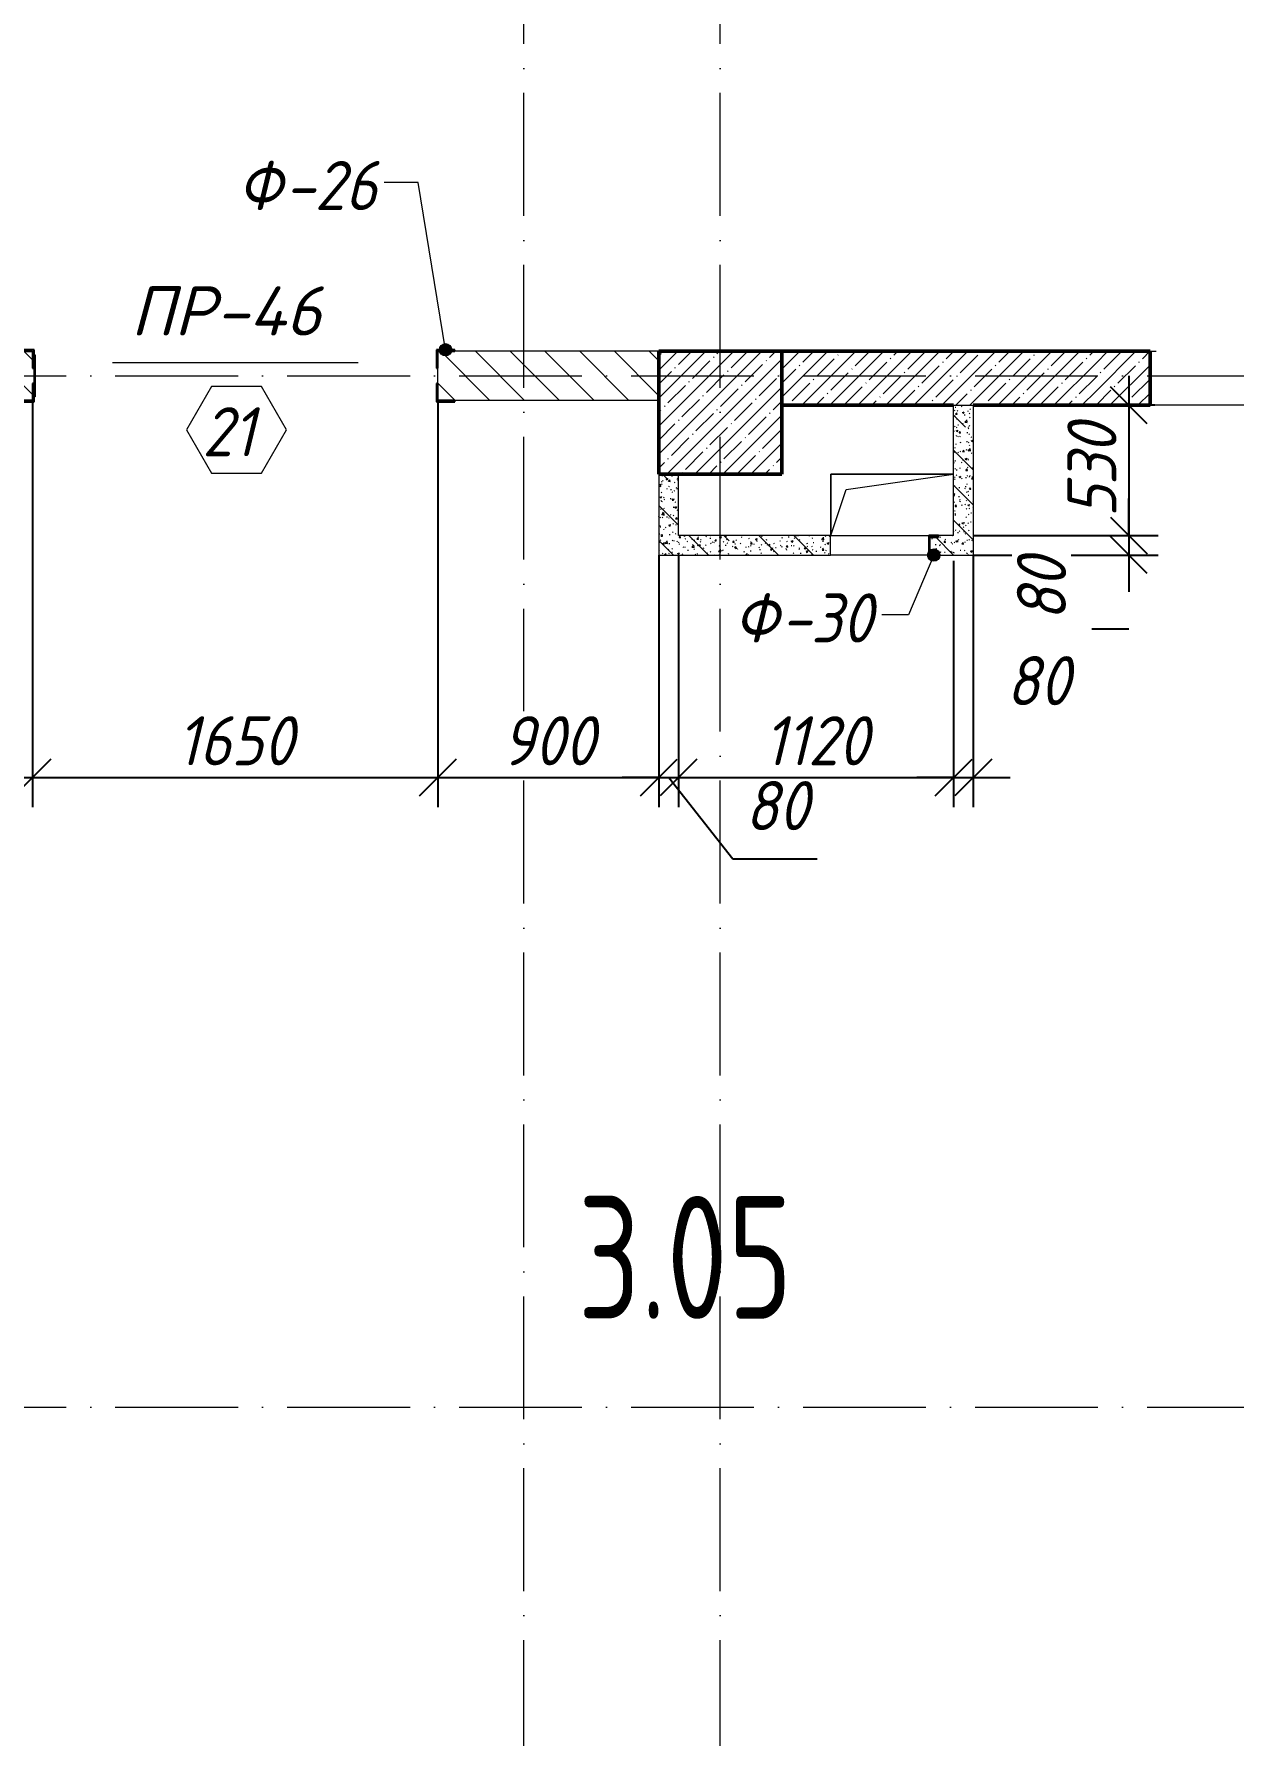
# Model space of a CAD drawing. Header units: millimetres. Extents: x -269418 to 201924, y -5890 to 98643.
# Drawn here: x 40366 to 45251, y 2261 to 9192 of the extents above; entities that cross this region are included whole.
import ezdxf

# ---------------------------------------------------------------- set-up
doc = ezdxf.new("R2010")
doc.units = ezdxf.units.MM
doc.linetypes.add('50_200_ШТРИХ_1Т_ш5_п1_п1_', pattern=[700, 500, -100, 0, -100])
for name, color, linetype, lineweight in [('A-ANNO-DIMS', 7, 'Continuous', 9), ('A-AREA-IDEN', 7, 'Continuous', 9), ('A-DOOR-IDEN', 7, 'Continuous', 9), ('A-FLOR', 7, 'Continuous', 9), ('A-GENM', 7, 'Continuous', 9), ('A-GENM-1', 7, 'Continuous', 25), ('A-GENM-IDEN', 7, 'Continuous', 9), ('A-WALL-3', 7, 'Continuous', 50), ('A-WALL-PATT-2', 7, 'Continuous', 5), ('I-WALL', 7, 'Continuous', 5), ('S-COLS', 7, 'Continuous', 9), ('S-COLS-1', 7, 'Continuous', 5), ('S-COLS-2', 7, 'Continuous', 50), ('Оси-1', 7, '50_200_ШТРИХ_1Т_ш5_п1_п1_', 9)]:
    doc.layers.add(name, color=color, linetype=linetype, lineweight=lineweight)
for name, color, linetype, lineweight, true_color in [('A-WALL-6', 7, 'Continuous', 13, 0x0070df), ('A-WALL-FNSH-2', 7, 'Continuous', 13, 0xce0000), ('A-WALL-FNSH-4', 7, 'Continuous', 13, 0x0070df), ('A-WALL-PATT-1', 7, 'Continuous', 5, 0xce0000), ('A-WALL-PATT-4', 7, 'Continuous', 5, 0x0070df)]:
    doc.layers.add(name, color=color, linetype=linetype, lineweight=lineweight, true_color=true_color)
doc.styles.add('ISOCPEUR_I_2', font='isocpeui.ttf', dxfattribs={"width": 0.9, "height": 200})
doc.styles.add('ISOCPEUR_I_4', font='isocpeui.ttf', dxfattribs={"height": 200})
doc.styles.add('СПДС', font='ГОСТ тип А.ttf', dxfattribs={"width": 0.9})
doc.dimstyles.new('ISO-2_0_0_9К_СРЕДНИЙ_ФОН', dxfattribs={"dimscale": 304.8, "dimtxt": 199.196235, "dimasz": 0.492126, "dimexe": 0.393701, "dimexo": 0, "dimgap": 0.164042, "dimtad": 1, "dimdec": 0, "dimdsep": 46, "dimtxsty": 'ISOCPEUR_I_2', "dimblk1": 'OBLIQUE', "dimblk2": 'OBLIQUE', "dimsah": 1, "dimcen": 0.09, "dimdle": 0.393701, "dimazin": 0, "dimtfac": 1, "dimtdec": 4, "dimtix": 1, "dimtmove": 0, "dimatfit": 3, "dimfxl": 1, "dimtvp": 1, "dimtfill": 1, "dimtolj": 1, "dimtzin": 0, "dimarcsym": 2})
doc.dimstyles.new('ISO-2_0_0_9К_СРЕДНИЙ_ФОН_1', dxfattribs={"dimscale": 304.8, "dimtxt": 199.196235, "dimasz": 0.492126, "dimexe": 0.393701, "dimexo": 0, "dimgap": 0.164042, "dimtad": 1, "dimdec": 0, "dimdsep": 46, "dimtxsty": 'ISOCPEUR_I_2', "dimblk1": 'OBLIQUE', "dimblk2": 'OBLIQUE', "dimsah": 1, "dimcen": 0.09, "dimdle": 0.393701, "dimazin": 0, "dimtfac": 1, "dimtdec": 4, "dimtix": 1, "dimtmove": 1, "dimatfit": 3, "dimfxl": 1, "dimtvp": 1, "dimtfill": 1, "dimtolj": 1, "dimtzin": 0, "dimarcsym": 2})
pattern_1 = [(50, (0, 0), (72.87376, -6.37607), [7.62, -83.82]), (355, (0, 0), (-14.09699, 76.42244), [6.096, -67.056]), (100.451, (6.07, -0.53), (58.77696, 70.04687), [6.476, -71.236]), (46.184, (0, 20.32), (108.43142, -16.81745), [11.43, -125.73]), (96.636, (9.04, 18.92), (94.961, 98.97089), [9.714, -106.854]), (351.184, (0, 20.32), (94.96227, 98.97018), [9.144, -100.584]), (21, (10.16, 15.24), (60.64565, -40.90654), [7.62, -83.82]), (326, (10.16, 15.24), (24.72083, 73.67493), [6.096, -67.056]), (71.451, (15.214, 11.83), (85.36689, 32.76874), [6.476, -71.236]), (37.5, (0, 0), (1.235525, 33.822432), [3.353, -62.89, 3.353, -64.719, -67.31]), (37.5, (0, 0), (1.235525, 33.822432), [-134.315, 3.353, -63.957]), (7.5, (0, 0), (26.728146, 40.07255), [3.353, -35.458, 3.353, -61.366, -25.654]), (7.5, (0, 0), (26.728146, 40.07255), [-103.53, 3.353, -22.301]), (327.5, (-22.657, 0), (54.236318, -2.292117), [3.353, -22.047, 3.353, -75.895, -105.156]), (327.5, (-22.657, 0), (54.236318, -2.292117), [-104.648, 3.353, -101.803]), (317.5, (-32.817, 0), (59.25158, 10.17014), [3.353, -29.667, 3.353, -49.276, -74.676]), (317.5, (-32.817, 0), (59.25158, 10.17014), [-85.649, 3.353, -71.323])]
pattern_2 = [(135, (0, 0), (-142.5612, -142.5612), []), (135, (142.56, 0), (-142.5612, -142.5612), [252.016, -50.403, 3.353, -47.05])]
pattern_3 = [(45, (0, 0), (-57.02463, 57.02463), []), (45, (57.025, 0), (-57.02463, 57.02463), [100.806, -20.161, 3.353, -16.808])]

# ---------------------------------------------------------------- blocks, each defined once
blk = doc.blocks.new('AR_Отверстие прямоугольное _в плите_ - AR_Отверстие прямоугольное _в плите_-V39-АР1_1_Кладочный план 3 этажа')
at = {"layer": 'A-GENM'}
for p, q in [((250, 125), (-250, 125)), ((-250, 125), (-250, -125)), ((-187.5, 62.5), (250, 125)), ((-250, -125), (-187.5, 62.5))]:
    blk.add_line(p, q, dxfattribs=at)
blk = doc.blocks.new('Колонна_Несущая_Прямоугольное сечение - Вн_ЖБ_500х500-29565347-АР1_1_Кладочный план 3 этажа')
at = {"layer": 'S-COLS-1'}
h = blk.add_hatch(dxfattribs=at)
h.set_pattern_fill('FP_55', color=256, style=0, pattern_type=2)
h.set_pattern_definition([(45, (-43160, -7650), (-57.02463, 57.02463), []), (45, (-43102.975, -7650), (-57.02463, 57.02463), [100.806, -20.161, 3.353, -16.808])])
h.paths.add_polyline_path([(-250, -250), (250, -250), (250, 250), (-250, 250)], flags=0)
at = {"layer": 'S-COLS-2'}
for p, q in [((250, 250), (-250, 250)), ((-250, 250), (-250, -250)), ((250, -250), (250, 250)), ((-250, -250), (250, -250))]:
    blk.add_line(p, q, dxfattribs=at)
blk = doc.blocks.new('Фахверк_СКБ_Уголок - Ф-26_200х3950 h-32688301-АР1_1_Кладочный план 3 этажа')
at = {"layer": 'A-GENM-1'}
for p, q in [((200, 156), (125, 156)), ((125, 156), (125, 81)), ((131, 81), (131, 150)), ((131, 150), (200, 150)), ((200, 150), (200, 156)), ((125, 81), (131, 81)), ((131, 19), (125, 19)), ((125, 19), (125, -56)), ((131, -50), (131, 19)), ((125, -56), (200, -56)), ((200, -50), (131, -50)), ((200, -56), (200, -50))]:
    blk.add_line(p, q, dxfattribs=at)
blk = doc.blocks.new('Фахверк_СКБ_Уголок_Тип 2 - СМ-5_200х2480h-30007438-АР1_1_Кладочный план 3 этажа')
at = {"layer": 'A-GENM-1'}
for p, q in [((125, 156), (125, 81)), ((200, 156), (125, 156)), ((131, 81), (131, 150)), ((131, 150), (200, 150)), ((200, 150), (200, 156)), ((125, 81), (131, 81)), ((131, 19), (125, 19)), ((125, 19), (125, -56)), ((131, -50), (131, 19)), ((125, -56), (200, -56)), ((200, -50), (131, -50)), ((200, -56), (200, -50))]:
    blk.add_line(p, q, dxfattribs=at)
blk = doc.blocks.new('Стойка_Влож_Полоса боковая - Полоса-27101091-АР1_1_Кладочный план 3 этажа')
at = {"layer": 'A-GENM'}
for p, q in [((-5, 85), (0, 85)), ((-5, -85), (-5, 85)), ((0, 31), (0, -31)), ((0, -85), (-5, -85))]:
    blk.add_line(p, q, dxfattribs=at)
blk = doc.blocks.new('Фахверк_СКБ_Швеллер - Ф-30_80х3950 h _3 эт__-31789027-АР1_1_Кладочный план 3 этажа')
at = {"layer": 'A-GENM-1'}
for p, q in [((165, 40), (125, 40)), ((125, 40), (125, -40)), ((129.5, 32.6), (165, 32.6)), ((129.5, -32.6), (129.5, 32.6)), ((165, 32.6), (165, 40)), ((125, -40), (165, -40)), ((165, -32.6), (129.5, -32.6)), ((165, -40), (165, -32.6))]:
    blk.add_line(p, q, dxfattribs=at)
blk = doc.blocks.new('AAR_СКБ_Марка_Двери_Перемычка и проем - Марка перемычки и проема-25306769-АР1_1_Кладочный план 3 этажа')
at = {"layer": 'A-DOOR-IDEN'}
for p, q in [((-5, 0), (5, 0)), ((-0.968, -0.984), (-1.986, -2.747)), ((1.067, -0.984), (-0.968, -0.984)), ((2.085, -2.747), (1.067, -0.984)), ((-1.986, -2.747), (-0.968, -4.509)), ((1.067, -4.509), (2.085, -2.747)), ((-0.968, -4.509), (1.067, -4.509))]:
    blk.add_line(p, q, dxfattribs=at)
blk = doc.blocks.new('_Oblique')
at = {"color": 0, "linetype": 'ByBlock', "lineweight": -2}
blk.add_line((-0.5, -0.5), (0.5, 0.5), dxfattribs=at)
blk = doc.blocks.new('DIMBLOCK192-АР1_1_Кладочный план 3 этажа')
at = {"layer": 'A-ANNO-DIMS', "color": 0, "lineweight": -2, "transparency": 16777216}
for p, q in [((44823, 7800), (44823, 7030)), ((44929.1, 7680), (44703, 7680)), ((44191.1, 7150), (44943, 7150))]:
    blk.add_line(p, q, dxfattribs=at)
at = {"layer": 'Defpoints', "color": 0, "transparency": 16777216}
for p in [(44929.1, 7680), (44191.1, 7150)]:
    blk.add_point(p, dxfattribs=at)
at = {"layer": 'A-ANNO-DIMS', "color": 0, "lineweight": -2, "transparency": 16777216, "xscale": 150, "yscale": 150, "zscale": 150}
for p, rotation in [((44823, 7680), 90), ((44823, 7150), 270)]:
    blk.add_blockref('_Oblique', p, dxfattribs=dict(at, rotation=rotation))
at = {"layer": 'A-ANNO-DIMS', "color": 0, "transparency": 16777216, "insert": (44673, 7415), "char_height": 200, "width": 455.087, "attachment_point": 5, "rotation": 90, "style": 'ISOCPEUR_I_2', "bg_fill": 3, "box_fill_scale": 1.1, "bg_fill_color": 256, "bg_fill_true_color": 13158600, "bg_fill_transparency": 0}
blk.add_mtext('\\A1;530', dxfattribs=at)
at = {"layer": 'Defpoints', "color": 0, "transparency": 16777216}
blk.add_point((44823, 7150), dxfattribs=at)
blk = doc.blocks.new('DIMBLOCK193-АР1_1_Кладочный план 3 этажа')
at = {"layer": 'A-ANNO-DIMS', "color": 0, "lineweight": -2, "transparency": 16777216}
for p, q in [((44823, 7150), (44823, 7300)), ((44191.1, 7150), (44943, 7150)), ((44823, 7150), (44823, 7070)), ((44190, 7070), (44943, 7070)), ((44823, 7070), (44823, 6920)), ((44673, 6770), (44823, 6770))]:
    blk.add_line(p, q, dxfattribs=at)
at = {"layer": 'Defpoints', "color": 0, "transparency": 16777216}
for p in [(44191.1, 7150), (44190, 7070), (44823, 7070)]:
    blk.add_point(p, dxfattribs=at)
at = {"layer": 'A-ANNO-DIMS', "color": 0, "lineweight": -2, "transparency": 16777216, "xscale": 150, "yscale": 150, "zscale": 150}
for p, rotation in [((44823, 7150), 270), ((44823, 7070), 90)]:
    blk.add_blockref('_Oblique', p, dxfattribs=dict(at, rotation=rotation))
at = {"layer": 'A-ANNO-DIMS', "color": 0, "transparency": 16777216, "insert": (44367.8, 6801.6), "char_height": 200, "width": 303.391, "attachment_point": 1, "rotation": 90, "line_spacing_factor": 1.149209, "style": 'ISOCPEUR_I_2', "bg_fill": 3, "box_fill_scale": 1.1, "bg_fill_color": 256, "bg_fill_true_color": 13158600, "bg_fill_transparency": 0}
blk.add_mtext('\\A1;80', dxfattribs=at)
blk = doc.blocks.new('DIMBLOCK330-АР1_1_Кладочный план 3 этажа')
at = {"layer": 'A-ANNO-DIMS', "color": 0, "lineweight": -2, "transparency": 16777216}
for p, q in [((40360, 7700), (40360, 6043.9)), ((42010, 7700), (42010, 6043.9)), ((40240, 6163.9), (42130, 6163.9))]:
    blk.add_line(p, q, dxfattribs=at)
at = {"layer": 'Defpoints', "color": 0, "transparency": 16777216}
for p in [(40360, 7700), (42010, 7700), (42010, 6163.9)]:
    blk.add_point(p, dxfattribs=at)
at = {"layer": 'A-ANNO-DIMS', "color": 0, "lineweight": -2, "transparency": 16777216, "xscale": 150, "yscale": 150, "zscale": 150, "rotation": 180}
blk.add_blockref('_Oblique', (40360, 6163.9), dxfattribs=at)
at = {"layer": 'A-ANNO-DIMS', "color": 0, "lineweight": -2, "transparency": 16777216, "xscale": 150, "yscale": 150, "zscale": 150}
blk.add_blockref('_Oblique', (42010, 6163.9), dxfattribs=at)
at = {"layer": 'A-ANNO-DIMS', "color": 0, "transparency": 16777216, "insert": (41185, 6313.9), "char_height": 200, "width": 560.814, "attachment_point": 5, "style": 'ISOCPEUR_I_2', "bg_fill": 3, "box_fill_scale": 1.1, "bg_fill_color": 256, "bg_fill_true_color": 13158600, "bg_fill_transparency": 0}
blk.add_mtext('\\A1;1650', dxfattribs=at)
blk = doc.blocks.new('DIMBLOCK331-АР1_1_Кладочный план 3 этажа')
at = {"layer": 'A-ANNO-DIMS', "color": 0, "lineweight": -2, "transparency": 16777216}
for p, q in [((42010, 7700), (42010, 6043.9)), ((42910, 7070), (42910, 6043.9)), ((41890, 6163.9), (43030, 6163.9))]:
    blk.add_line(p, q, dxfattribs=at)
at = {"layer": 'Defpoints', "color": 0, "transparency": 16777216}
for p in [(42010, 7700), (42910, 7070), (42910, 6163.9)]:
    blk.add_point(p, dxfattribs=at)
at = {"layer": 'A-ANNO-DIMS', "color": 0, "lineweight": -2, "transparency": 16777216, "xscale": 150, "yscale": 150, "zscale": 150, "rotation": 180}
blk.add_blockref('_Oblique', (42010, 6163.9), dxfattribs=at)
at = {"layer": 'A-ANNO-DIMS', "color": 0, "lineweight": -2, "transparency": 16777216, "xscale": 150, "yscale": 150, "zscale": 150}
blk.add_blockref('_Oblique', (42910, 6163.9), dxfattribs=at)
at = {"layer": 'A-ANNO-DIMS', "color": 0, "transparency": 16777216, "insert": (42460, 6313.9), "char_height": 200, "width": 455.087, "attachment_point": 5, "style": 'ISOCPEUR_I_2', "bg_fill": 3, "box_fill_scale": 1.1, "bg_fill_color": 256, "bg_fill_true_color": 13158600, "bg_fill_transparency": 0}
blk.add_mtext('\\A1;900', dxfattribs=at)
blk = doc.blocks.new('DIMBLOCK332-АР1_1_Кладочный план 3 этажа')
at = {"layer": 'A-ANNO-DIMS', "color": 0, "lineweight": -2, "transparency": 16777216}
for p, q in [((42910, 7070), (42910, 6043.9)), ((42990, 7067), (42990, 6043.9)), ((42910, 6163.9), (42760, 6163.9)), ((42910, 6163.9), (42990, 6163.9)), ((42910, 6163.9), (42990, 6163.9)), ((42950, 6163.9), (43210.6, 5833)), ((42990, 6163.9), (43140, 6163.9)), ((43210.6, 5833), (43554.5, 5833))]:
    blk.add_line(p, q, dxfattribs=at)
at = {"layer": 'Defpoints', "color": 0, "transparency": 16777216}
for p in [(42910, 7070), (42990, 7067), (42990, 6163.9)]:
    blk.add_point(p, dxfattribs=at)
at = {"layer": 'A-ANNO-DIMS', "color": 0, "lineweight": -2, "transparency": 16777216, "xscale": 150, "yscale": 150, "zscale": 150}
blk.add_blockref('_Oblique', (42910, 6163.9), dxfattribs=at)
at = {"layer": 'A-ANNO-DIMS', "color": 0, "lineweight": -2, "transparency": 16777216, "xscale": 150, "yscale": 150, "zscale": 150, "rotation": 180}
blk.add_blockref('_Oblique', (42990, 6163.9), dxfattribs=at)
at = {"layer": 'A-ANNO-DIMS', "color": 0, "transparency": 16777216, "insert": (43260.6, 6149.7), "char_height": 200, "width": 303.391, "attachment_point": 1, "line_spacing_factor": 1.149209, "style": 'ISOCPEUR_I_2', "bg_fill": 3, "box_fill_scale": 1.1, "bg_fill_color": 256, "bg_fill_true_color": 13158600, "bg_fill_transparency": 0}
blk.add_mtext('\\A1;80', dxfattribs=at)
blk = doc.blocks.new('DIMBLOCK333-АР1_1_Кладочный план 3 этажа')
at = {"layer": 'A-ANNO-DIMS', "color": 0, "lineweight": -2, "transparency": 16777216}
for p, q in [((42990, 7067), (42990, 6043.9)), ((44110, 7047), (44110, 6043.9)), ((42870, 6163.9), (44230, 6163.9))]:
    blk.add_line(p, q, dxfattribs=at)
at = {"layer": 'Defpoints', "color": 0, "transparency": 16777216}
for p in [(42990, 7067), (44110, 7047), (44110, 6163.9)]:
    blk.add_point(p, dxfattribs=at)
at = {"layer": 'A-ANNO-DIMS', "color": 0, "lineweight": -2, "transparency": 16777216, "xscale": 150, "yscale": 150, "zscale": 150, "rotation": 180}
blk.add_blockref('_Oblique', (42990, 6163.9), dxfattribs=at)
at = {"layer": 'A-ANNO-DIMS', "color": 0, "lineweight": -2, "transparency": 16777216, "xscale": 150, "yscale": 150, "zscale": 150}
blk.add_blockref('_Oblique', (44110, 6163.9), dxfattribs=at)
at = {"layer": 'A-ANNO-DIMS', "color": 0, "transparency": 16777216, "insert": (43550, 6313.9), "char_height": 200, "width": 514.846, "attachment_point": 5, "style": 'ISOCPEUR_I_2', "bg_fill": 3, "box_fill_scale": 1.1, "bg_fill_color": 256, "bg_fill_true_color": 13158600, "bg_fill_transparency": 0}
blk.add_mtext('\\A1;1120', dxfattribs=at)
blk = doc.blocks.new('DIMBLOCK334-АР1_1_Кладочный план 3 этажа')
at = {"layer": 'A-ANNO-DIMS', "color": 0, "lineweight": -2, "transparency": 16777216}
for p, q in [((44190, 7070), (44190, 6043.9)), ((44110, 7047), (44110, 6043.9)), ((44110, 6163.9), (43960, 6163.9)), ((44110, 6163.9), (44190, 6163.9)), ((44190, 6163.9), (44340, 6163.9))]:
    blk.add_line(p, q, dxfattribs=at)
at = {"layer": 'Defpoints', "color": 0, "transparency": 16777216}
for p in [(44190, 7070), (44110, 7047), (44190, 6163.9)]:
    blk.add_point(p, dxfattribs=at)
at = {"layer": 'A-ANNO-DIMS', "color": 0, "lineweight": -2, "transparency": 16777216, "xscale": 150, "yscale": 150, "zscale": 150}
blk.add_blockref('_Oblique', (44110, 6163.9), dxfattribs=at)
at = {"layer": 'A-ANNO-DIMS', "color": 0, "lineweight": -2, "transparency": 16777216, "xscale": 150, "yscale": 150, "zscale": 150, "rotation": 180}
blk.add_blockref('_Oblique', (44190, 6163.9), dxfattribs=at)
at = {"layer": 'A-ANNO-DIMS', "color": 0, "transparency": 16777216, "insert": (44324.2, 6658.5), "char_height": 200, "width": 303.391, "attachment_point": 1, "line_spacing_factor": 1.149209, "style": 'ISOCPEUR_I_2', "bg_fill": 3, "box_fill_scale": 1.1, "bg_fill_color": 256, "bg_fill_true_color": 13158600, "bg_fill_transparency": 0}
blk.add_mtext('\\A1;80', dxfattribs=at)

msp = doc.modelspace()

# ---------------------------------------------------------------- hatches: boundary and pattern name
at = {"layer": 'A-GENM-IDEN'}
h = msp.add_hatch(color=256, dxfattribs=at)
edge = h.paths.add_edge_path(flags=0)
edge.add_arc((42041.5, 7906), 25, 0, 360)
at = {"layer": 'A-WALL-PATT-1'}
h = msp.add_hatch(dxfattribs=at)
h.set_pattern_fill('FP_1', color=256, style=0, pattern_type=2)
h.set_pattern_definition([(135, (0, 0), (-70.71068, -70.71068), [])])
h.paths.add_polyline_path([(42010, 7700), (42910, 7700), (42910, 7900), (42010, 7900), (42010, 7769)], flags=0)
h.paths.add_polyline_path([(39040, 7700), (40360, 7700), (40360, 7900), (39040, 7900)], flags=0)
at = {"layer": 'A-WALL-PATT-2'}
h = msp.add_hatch(dxfattribs=at)
h.set_pattern_fill('FP_4', color=256, style=0, pattern_type=2)
h.set_pattern_definition(pattern_3)
h.paths.add_polyline_path([(46310, 7680), (47410, 7680), (47410, 7900), (46270, 7900), (46270, 7680)], flags=0)
h.paths.add_polyline_path([(44110, 7680), (44690, 7680), (44690, 7900), (43410, 7900), (43410, 7680)], flags=0)
h = msp.add_hatch(dxfattribs=at)
h.set_pattern_fill('FP_4', color=256, style=0, pattern_type=2)
h.set_pattern_definition(pattern_3)
h.paths.add_polyline_path([(46270, 7680), (46270, 7900), (46110, 7900), (46110, 7680)], flags=0)
h.paths.add_polyline_path([(44690, 7680), (44910, 7680), (44910, 7900), (44690, 7900)], flags=0)
at = {"layer": 'A-WALL-PATT-4'}
h = msp.add_hatch(dxfattribs=at)
h.set_pattern_fill('FP_6', color=256, style=0, pattern_type=2)
h.set_pattern_definition(pattern_1)
h.paths.add_polyline_path([(44190, 7070), (44190, 7680), (44110, 7680), (44110, 7070)], flags=0)
h = msp.add_hatch(dxfattribs=at)
h.set_pattern_fill('FP_7', color=256, style=0, pattern_type=2)
h.set_pattern_definition(pattern_2)
h.paths.add_polyline_path([(44190, 7070), (44190, 7680), (44110, 7680), (44110, 7070)], flags=0)
h = msp.add_hatch(dxfattribs=at)
h.set_pattern_fill('FP_6', color=256, style=0, pattern_type=2)
h.set_pattern_definition(pattern_1)
h.paths.add_polyline_path([(42990, 7150), (42990, 7400), (42910, 7400), (42910, 7150)], flags=0)
h = msp.add_hatch(dxfattribs=at)
h.set_pattern_fill('FP_7', color=256, style=0, pattern_type=2)
h.set_pattern_definition(pattern_2)
h.paths.add_polyline_path([(42990, 7150), (42990, 7400), (42910, 7400), (42910, 7150)], flags=0)
h = msp.add_hatch(dxfattribs=at)
h.set_pattern_fill('FP_6', color=256, style=0, pattern_type=2)
h.set_pattern_definition(pattern_1)
h.paths.add_polyline_path([(44048.9, 7070), (44110, 7070), (44110, 7150), (44048.9, 7150), (44048.9, 7142.6), (44013.4, 7142.6), (44013.4, 7077.4), (44048.9, 7077.4)], flags=0)
h.paths.add_polyline_path([(42910, 7070), (43608.9, 7070), (43608.9, 7150), (42910, 7150)], flags=0)
h = msp.add_hatch(dxfattribs=at)
h.set_pattern_fill('FP_7', color=256, style=0, pattern_type=2)
h.set_pattern_definition(pattern_2)
h.paths.add_polyline_path([(44048.9, 7070), (44110, 7070), (44110, 7150), (44048.9, 7150), (44048.9, 7142.6), (44013.4, 7142.6), (44013.4, 7077.4), (44048.9, 7077.4)], flags=0)
h.paths.add_polyline_path([(42910, 7070), (43608.9, 7070), (43608.9, 7150), (42910, 7150)], flags=0)

# ---------------------------------------------------------------- linework, layer by layer
at = {"layer": 'A-FLOR'}
for p, q in [((43610, 7400), (44110, 7400)), ((43610, 7150), (43610, 7400))]:
    msp.add_line(p, q, dxfattribs=at)
at = {"layer": 'A-GENM-IDEN'}
for p, q in [((41929.4, 8587.4), (41791.2, 8587.4)), ((42041.5, 7906), (41929.4, 8587.4))]:
    msp.add_line(p, q, dxfattribs=at)
msp.add_circle((42041.5, 7906), 25, dxfattribs=at)
at = {"layer": 'A-WALL-3'}
for p, q in [((43410, 7900), (44910, 7900)), ((44910, 7680), (44910, 7900)), ((43410, 7680), (44110, 7680)), ((44190, 7680), (44910, 7680))]:
    msp.add_line(p, q, dxfattribs=at)
at = {"layer": 'A-WALL-6'}
msp.add_line((44110, 7680), (44190, 7680), dxfattribs=at)
at = {"layer": 'A-WALL-FNSH-2'}
for p, q in [((42910, 7900), (42079, 7900)), ((42010, 7769), (42010, 7831)), ((42910, 7700), (42079, 7700))]:
    msp.add_line(p, q, dxfattribs=at)
at = {"layer": 'A-WALL-FNSH-4'}
for p, q in [((44110, 7150), (44110, 7680)), ((44190, 7680), (44190, 7070)), ((42910, 7400), (42910, 7070)), ((42990, 7150), (42990, 7400)), ((43608.9, 7150), (42990, 7150)), ((43608.9, 7070), (43608.9, 7150)), ((44110, 7150), (44048.9, 7150)), ((42910, 7070), (43608.9, 7070)), ((44048.9, 7070), (44190, 7070))]:
    msp.add_line(p, q, dxfattribs=at)
at = {"layer": 'I-WALL'}
for p, q in [((44910, 7900), (44935, 7900)), ((46110, 7680), (44910, 7680)), ((43608.9, 7150), (44008.9, 7150)), ((44008.9, 7070), (43608.9, 7070))]:
    msp.add_line(p, q, dxfattribs=at)
at = {"layer": 'Оси-1'}
for p, q in [((42360, -4150), (42360, 28636.9)), ((43160, -4150), (43160, 28636.9)), ((-6210, 7800), (125951.6, 7800)), ((-6210, 3600), (125951.6, 3600))]:
    msp.add_line(p, q, dxfattribs=at)

# ---------------------------------------------------------------- block references
at = {"layer": 'A-DOOR-IDEN', "xscale": 99.99999999999993, "yscale": 99.99999999999993, "zscale": 99.99999999999993}
msp.add_blockref('AAR_СКБ_Марка_Двери_Перемычка и проем - Марка перемычки и проема-25306769-АР1_1_Кладочный план 3 этажа', (41185, 7854.9), dxfattribs=at)
at = {"layer": 'A-GENM', "rotation": 180}
msp.add_blockref('Стойка_Влож_Полоса боковая - Полоса-27101091-АР1_1_Кладочный план 3 этажа', (40366, 7800), dxfattribs=at)
at = {"layer": 'A-GENM'}
msp.add_blockref('AR_Отверстие прямоугольное _в плите_ - AR_Отверстие прямоугольное _в плите_-V39-АР1_1_Кладочный план 3 этажа', (43860, 7275), dxfattribs=at)
at = {"layer": 'A-GENM-1', "rotation": 180}
msp.add_blockref('Фахверк_СКБ_Уголок_Тип 2 - СМ-5_200х2480h-30007438-АР1_1_Кладочный план 3 этажа', (40491, 7850), dxfattribs=at)
at = {"layer": 'A-GENM-1'}
for name, p in [('Фахверк_СКБ_Уголок - Ф-26_200х3950 h-32688301-АР1_1_Кладочный план 3 этажа', (41879, 7750)), ('Фахверк_СКБ_Швеллер - Ф-30_80х3950 h _3 эт__-31789027-АР1_1_Кладочный план 3 этажа', (43883.9, 7110))]:
    msp.add_blockref(name, p, dxfattribs=at)
at = {"layer": 'S-COLS'}
msp.add_blockref('Колонна_Несущая_Прямоугольное сечение - Вн_ЖБ_500х500-29565347-АР1_1_Кладочный план 3 этажа', (43160, 7650), dxfattribs=at)

# ---------------------------------------------------------------- texts
at = {"layer": 'A-AREA-IDEN', "insert": (42579.8, 4459.8), "char_height": 500, "width": 1327.594, "attachment_point": 1, "style": 'СПДС'}
msp.add_mtext('3.05', dxfattribs=at)
at = {"layer": 'A-DOOR-IDEN', "insert": (41051.1, 7672.3), "char_height": 200, "width": 274.177, "attachment_point": 1, "style": 'ISOCPEUR_I_2'}
msp.add_mtext('21', dxfattribs=at)
at = {"layer": 'A-GENM-IDEN', "char_height": 200, "attachment_point": 1}
for s, insert, width, style in [('\\fISOCPEUR|b0|i1|c204|p34|;\\W.9;Ф', (41195.7, 8675), 230.886, 'ISOCPEUR_I_2'), ('-26', (41386.2, 8675), 476.202, 'ISOCPEUR_I_2'), ('ПР', (40759.2, 8164.2), 416.877, 'ISOCPEUR_I_4'), ('-46', (41103.2, 8164.2), 561.181, 'ISOCPEUR_I_4')]:
    msp.add_mtext(s, dxfattribs=dict(at, insert=insert, width=width, style=style))

# ---------------------------------------------------------------- next in the draw order: dimensions: what is measured, and where the dimension line sits
at = {"layer": 'A-ANNO-DIMS'}
dim = msp.add_linear_dim(base=(44823, 7150), p1=(44929.1, 7680), p2=(44191.1, 7150), angle=90, dimstyle='ISO-2_0_0_9К_СРЕДНИЙ_ФОН', override={"dimpost": '<>', "dimfxl": 908.582367}, dxfattribs=at)
dim.commit()
dim.dimension.update_dxf_attribs({"geometry": 'DIMBLOCK192-АР1_1_Кладочный план 3 этажа', "text_midpoint": (44673, 7415)})
dim = msp.add_linear_dim(base=(42010, 6163.9), p1=(40360, 7700), p2=(42010, 7700), dimstyle='ISO-2_0_0_9К_СРЕДНИЙ_ФОН', override={"dimpost": '<>', "dimfxl": 1650}, dxfattribs=at)
dim.commit()
dim.dimension.update_dxf_attribs({"geometry": 'DIMBLOCK330-АР1_1_Кладочный план 3 этажа', "text_midpoint": (41185, 6313.9)})

# ---------------------------------------------------------------- next in the draw order: dimensions: what is measured, and where the dimension line sits
dim = msp.add_linear_dim(base=(42910, 6163.9), p1=(42010, 7700), p2=(42910, 7070), dimstyle='ISO-2_0_0_9К_СРЕДНИЙ_ФОН', override={"dimpost": '<>', "dimfxl": 1098.590005}, dxfattribs=at)
dim.commit()
dim.dimension.update_dxf_attribs({"geometry": 'DIMBLOCK331-АР1_1_Кладочный план 3 этажа', "text_midpoint": (42460, 6313.9)})
dim = msp.add_linear_dim(base=(44823, 7070), p1=(44191.1, 7150), p2=(44190, 7070), angle=90, dimstyle='ISO-2_0_0_9К_СРЕДНИЙ_ФОН_1', override={"dimpost": '<>', "dimfxl": 80.007602}, dxfattribs=at)
dim.commit()
dim.dimension.update_dxf_attribs({"geometry": 'DIMBLOCK193-АР1_1_Кладочный план 3 этажа', "text_midpoint": (44645.1, 6850.7), "dimtype": 160, "text_rotation": 90})

# ---------------------------------------------------------------- next in the draw order: dimensions: what is measured, and where the dimension line sits
dim = msp.add_linear_dim(base=(42990, 6163.9), p1=(42910, 7070), p2=(42990, 7067), dimstyle='ISO-2_0_0_9К_СРЕДНИЙ_ФОН_1', override={"dimpost": '<>', "dimfxl": 80.058043}, dxfattribs=at)
dim.commit()
dim.dimension.update_dxf_attribs({"geometry": 'DIMBLOCK332-АР1_1_Кладочный план 3 этажа', "text_midpoint": (43260.6, 5833), "dimtype": 160})

# ---------------------------------------------------------------- next in the draw order: dimensions: what is measured, and where the dimension line sits
dim = msp.add_linear_dim(base=(44110, 6163.9), p1=(42990, 7067), p2=(44110, 7047), dimstyle='ISO-2_0_0_9К_СРЕДНИЙ_ФОН', override={"dimpost": '<>', "dimfxl": 1120.178557}, dxfattribs=at)
dim.commit()
dim.dimension.update_dxf_attribs({"geometry": 'DIMBLOCK333-АР1_1_Кладочный план 3 этажа', "text_midpoint": (43550, 6313.9)})

# ---------------------------------------------------------------- next in the draw order: texts
at = {"layer": 'A-GENM-IDEN', "char_height": 200, "attachment_point": 1, "style": 'ISOCPEUR_I_2'}
for s, insert, width in [('\\fISOCPEUR|b0|i1|c204|p34|;\\W.9;Ф', (43216.2, 6914), 230.886), ('-30', (43406.7, 6914), 476.202)]:
    msp.add_mtext(s, dxfattribs=dict(at, insert=insert, width=width))

# ---------------------------------------------------------------- next in the draw order: dimensions: what is measured, and where the dimension line sits
at = {"layer": 'A-ANNO-DIMS'}
dim = msp.add_linear_dim(base=(44190, 6163.9), p1=(44110, 7047), p2=(44190, 7070), dimstyle='ISO-2_0_0_9К_СРЕДНИЙ_ФОН_1', override={"dimpost": '<>', "dimfxl": 83.253891}, dxfattribs=at)
dim.commit()
dim.dimension.update_dxf_attribs({"geometry": 'DIMBLOCK334-АР1_1_Кладочный план 3 этажа', "text_midpoint": (44475.9, 6341.8), "dimtype": 160})

# ---------------------------------------------------------------- next in the draw order: hatches: boundary and pattern name
at = {"layer": 'A-GENM-IDEN'}
h = msp.add_hatch(color=256, dxfattribs=at)
edge = h.paths.add_edge_path(flags=0)
edge.add_arc((44028.9, 7070), 25, 0, 360)

# ---------------------------------------------------------------- next in the draw order: linework, layer by layer
for p, q in [((44028.9, 7070), (43926, 6826.4)), ((43926, 6826.4), (43817.6, 6826.4))]:
    msp.add_line(p, q, dxfattribs=at)
msp.add_circle((44028.9, 7070), 25, dxfattribs=at)

doc.saveas('drawing.dxf')
